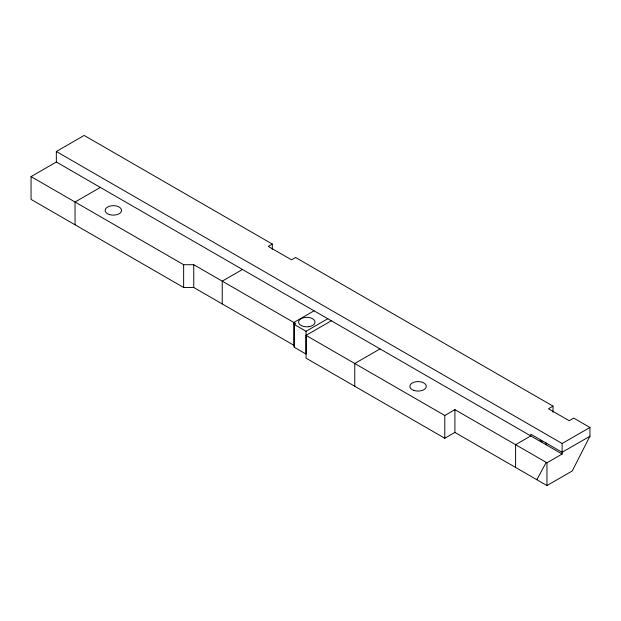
<?xml version="1.0" encoding="UTF-8"?>
<svg xmlns="http://www.w3.org/2000/svg" width="621" height="621" viewBox="0 0 621 621"><rect width="100%" height="100%" fill="white"/><g stroke="black" fill="none" stroke-linecap="round" stroke-linejoin="round"><path stroke-width="0.93" d="M327.803 318.736L306.052 331.288L306.052 354.071L294.323 347.302L293.818 345.253L293.818 322.478L314.055 310.795M553.024 412.266L553.024 406.134L548.475 408.765L569.216 420.735L573.765 418.112L589.95 427.45L589.95 436.214L572.244 470.966L546.961 485.568L454.906 432.418L444.791 438.255L306.052 358.154L306.052 335.379L331.342 320.778M536.839 479.723L546.232 462.366M293.818 345.253L193.76 287.492L183.645 287.492L31.05 199.388L31.05 176.612L56.34 162.011L56.34 151.501L84.161 135.432L272.316 244.069L272.316 249.324M100.346 187.418L75.056 202.019L75.056 224.794M272.316 244.069L268.264 246.405L291.536 259.834L295.58 257.498L553.024 406.134M242.469 269.475L222.24 281.15L222.24 303.933M380.044 348.901L354.754 363.502L354.754 386.278M306.052 335.379L444.791 415.48L454.906 409.643L546.961 462.785L562.129 454.029L562.129 443.51L56.34 151.501M562.129 443.51L589.95 427.45M589.95 436.214L562.129 452.274L530.769 434.172L530.769 435.919L515.601 444.683L515.601 467.458M31.05 176.612L183.645 264.709L193.76 264.709L295.844 323.65L294.323 324.519L294.323 347.302M540.022 440.669L542.467 442.074M56.34 162.011L562.129 454.029M306.052 331.288L294.323 324.519L293.818 322.478M546.022 442.967L546.03 444.721M546.961 462.785L546.961 485.568M454.906 409.643L454.906 432.418M444.791 415.48L444.791 438.255M193.76 264.709L193.76 287.492M183.645 264.709L183.645 287.492M308.94 326.677L306.805 326.84A8.228 4.751 0 0 1 298.616 322.509A8.228 4.751 0 0 1 305.377 317.416A8.228 4.751 0 0 1 314.754 320.863L315.033 322.089A8.228 4.751 0 0 1 308.94 326.677M109.226 214.509A8.228 4.751 0 0 0 121.569 210.395A8.228 4.751 0 0 0 109.226 206.281A8.228 4.751 0 0 0 109.226 214.509M413.966 390.446A8.228 4.751 0 0 0 426.309 386.34A8.228 4.751 0 0 0 413.966 382.225A8.228 4.751 0 0 0 413.966 390.446"/></g></svg>
